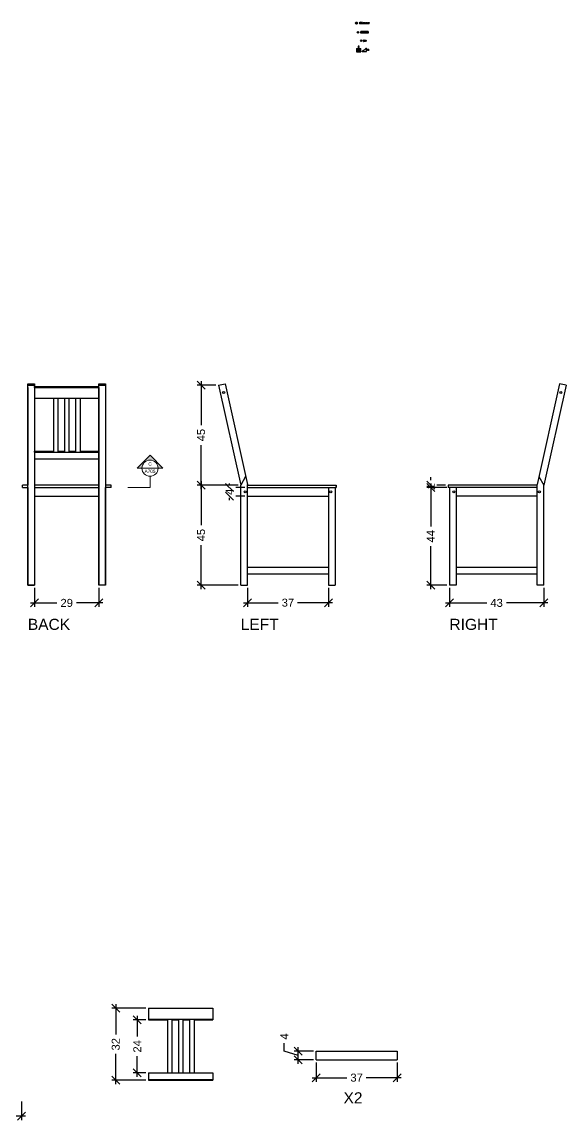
# Model space of a CAD drawing. Header units: inches. Extents: x -56 to 1120, y -151 to 478.
# Drawn here: x 304.7 to 549.7, y -143 to 351.9 of the extents above; entities that cross this region are included whole.
import ezdxf
from ezdxf.enums import TextEntityAlignment as Align

# ---------------------------------------------------------------- set-up
doc = ezdxf.new("R2010")
doc.units = ezdxf.units.IN
doc.header["$MEASUREMENT"] = 0
doc.layers.get('0').update_dxf_attribs({"lineweight": 30})
for name, color, linetype, lineweight in [('A-ANNO-SYMB', 3, 'Continuous', 18), ('quote', 5, 'Continuous', 20), ('Viti', 4, 'Continuous', 25)]:
    doc.layers.add(name, color=color, linetype=linetype, lineweight=lineweight)
doc.layers.add('G-ANNO-TEXT', color=3, linetype='Continuous')
doc.styles.add('ARIAL', font='Arial.ttf')
doc.styles.get("Standard").update_dxf_attribs({"font": 'Arial.ttf'})
doc.dimstyles.new('TICK_36', dxfattribs={"dimtxt": 3.6, "dimasz": 3.6, "dimexe": 1.8, "dimexo": 1.2, "dimgap": 1.8, "dimtad": 0, "dimdec": 0, "dimzin": 0, "dimdsep": 46, "dimtxsty": 'ARIAL', "dimblk": 'OBLIQUE', "dimcen": 1.8, "dimdle": 1.8, "dimclrd": 256, "dimclrt": 256, "dimadec": 0, "dimazin": 0, "dimtfac": 1, "dimtdec": 0, "dimtmove": 1, "dimatfit": 3, "dimldrblk": 'OPEN90', "dimfxl": 1, "dimtfill": 1, "dimtolj": 1, "dimtzin": 0, "dimarcsym": 0})

# ---------------------------------------------------------------- blocks, each defined once
blk = doc.blocks.new('_Oblique')
at = {"color": 0, "linetype": 'ByBlock', "lineweight": -2}
blk.add_line((-0.5, -0.5), (0.5, 0.5), dxfattribs=at)
blk = doc.blocks.new('*D8')
at = {"layer": 'quote', "color": 0, "lineweight": -2, "transparency": 16777216}
for p, q in [((391.99, 188.57), (383.54, 188.57)), ((401.99, 143.57), (383.54, 143.57))]:
    blk.add_line(p, q, dxfattribs=at)
at = {"layer": 'quote', "lineweight": -2, "transparency": 16777216}
for p, q in [((385.34, 190.37), (385.34, 170.52)), ((385.34, 141.77), (385.34, 161.62))]:
    blk.add_line(p, q, dxfattribs=at)
at = {"layer": 'quote', "lineweight": -2, "transparency": 16777216, "xscale": 3.6, "yscale": 3.6, "zscale": 3.6}
for p, rotation in [((385.34, 188.57), 90), ((385.34, 143.57), 270)]:
    blk.add_blockref('_Oblique', p, dxfattribs=dict(at, rotation=rotation))
at = {"layer": 'quote', "transparency": 16777216, "insert": (385.34, 166.07), "char_height": 3.6, "attachment_point": 5, "rotation": 90, "style": 'ARIAL', "bg_fill": 3, "box_fill_scale": 1.25, "bg_fill_color": 256, "bg_fill_true_color": 13158600, "bg_fill_transparency": 0}
blk.add_mtext('\\A1;45', dxfattribs=at)
blk = doc.blocks.new('_Open90')
at = {"color": 0, "linetype": 'ByBlock', "lineweight": -2}
for p, q in [((0, 0), (-1, 0)), ((-0.5, 0.5), (0, 0)), ((0, 0), (-0.5, -0.5))]:
    blk.add_line(p, q, dxfattribs=at)
blk = doc.blocks.new('*D9')
at = {"layer": 'quote', "color": 0, "lineweight": -2, "transparency": 16777216}
for p, q in [((401.99, 143.57), (383.54, 143.57)), ((401.99, 98.57), (383.54, 98.57))]:
    blk.add_line(p, q, dxfattribs=at)
at = {"layer": 'quote', "lineweight": -2, "transparency": 16777216}
for p, q in [((385.34, 145.37), (385.34, 125.52)), ((385.34, 96.77), (385.34, 116.62))]:
    blk.add_line(p, q, dxfattribs=at)
at = {"layer": 'quote', "lineweight": -2, "transparency": 16777216, "xscale": 3.6, "yscale": 3.6, "zscale": 3.6}
for p, rotation in [((385.34, 143.57), 90), ((385.34, 98.57), 270)]:
    blk.add_blockref('_Oblique', p, dxfattribs=dict(at, rotation=rotation))
at = {"layer": 'quote', "transparency": 16777216, "insert": (385.34, 121.07), "char_height": 3.6, "attachment_point": 5, "rotation": 90, "style": 'ARIAL', "bg_fill": 3, "box_fill_scale": 1.25, "bg_fill_color": 256, "bg_fill_true_color": 13158600, "bg_fill_transparency": 0}
blk.add_mtext('\\A1;45', dxfattribs=at)
blk = doc.blocks.new('*U2')
blk.add_lwpolyline([(0.1, -0.2), (0.06, 0), (0.04, 0.05), (0.03, 0), (0.06, -0.2), (0.09, -0.25), (0.1, -0.2)])
blk = doc.blocks.new('*U3')
at = {"color": 0, "linetype": 'ByBlock', "lineweight": -2, "transparency": 16777216}
for p in [(40.3, 254.75), (40.42, 254.75), (40.54, 254.75), (40.65, 254.75), (40.77, 254.75), (40.89, 254.75)]:
    blk.add_blockref('*U2', p, dxfattribs=at)
blk = doc.blocks.new('109049')
for p, q in [((40.13, 240.08), (40.13, 239.79)), ((40.43, 240.28), (40.33, 240.28)), ((40.43, 239.58), (40.33, 239.58)), ((40.48, 240.23), (40.48, 239.63)), ((40.52, 240.03), (40.48, 240.03)), ((40.56, 239.83), (40.48, 239.83)), ((40.64, 240.03), (40.56, 240.03)), ((40.67, 239.83), (40.59, 239.83)), ((40.75, 240.03), (40.67, 240.03)), ((40.79, 239.83), (40.71, 239.83)), ((40.87, 240.03), (40.79, 240.03)), ((40.91, 239.83), (40.83, 239.83)), ((40.99, 240.03), (40.91, 240.03)), ((41.02, 239.83), (40.94, 239.83)), ((41.11, 240.03), (41.02, 240.03)), ((41.14, 239.83), (41.06, 239.83)), ((41.22, 240.03), (41.14, 240.03)), ((41.23, 239.83), (41.18, 239.83)), ((41.32, 240.01), (41.35, 240)), ((41.37, 239.88), (41.32, 239.85)), ((41.35, 240), (41.36, 240.05)), ((41.37, 239.88), (41.35, 240)), ((41.36, 240.05), (41.38, 239.98)), ((41.4, 239.83), (41.37, 239.88)), ((41.38, 239.98), (41.48, 239.93)), ((41.38, 239.98), (41.4, 239.89)), ((41.48, 239.93), (41.4, 239.89)), ((41.4, 239.89), (41.4, 239.83))]:
    blk.add_line(p, q)
blk.add_lwpolyline([(41.26, 239.83), (41.22, 240.03), (41.23, 240.08), (41.26, 240.03), (41.29, 239.84), (41.29, 239.78), (41.26, 239.83)])
for centre, radius, start, end in [((40.33, 240.08), 0.2, 107.545, 180), ((40.33, 239.79), 0.2, 180, 252.455), ((40.37, 239.95), 0.332, 96.8818, 107.545), ((40.37, 239.91), 0.332, 252.455, 263.1182), ((40.43, 240.23), 0.05, 0, 90), ((40.43, 239.63), 0.05, 270, 0), ((41.23, 240.03), 0.2, 270, 277.372), ((41.23, 239.83), 0.2, 63.4349, 82.7142), ((41.23, 240.03), 0.2, 287.2449, 296.5651)]:
    blk.add_arc(centre, radius, start, end)
blk.add_blockref('*U3', (0.19, -14.72))
blk = doc.blocks.new('b')
for p, q in [((585.85, 49.4), (585.85, 48)), ((585.9, 49.45), (587.8, 49.45)), ((585.9, 47.95), (587.8, 47.95)), ((587.85, 48), (587.85, 49.4))]:
    blk.add_line(p, q)
for centre, start, end in [((585.9, 49.4), 90, 180), ((585.9, 48), 180, 270), ((587.8, 49.4), 0, 90), ((587.8, 48), 270, 0)]:
    blk.add_arc(centre, 0.05, start, end)
blk = doc.blocks.new('*D10')
at = {"layer": 'quote', "color": 0, "lineweight": -2, "transparency": 16777216}
for p, q in [((495.46, 143.57), (486.94, 143.57)), ((495.46, 142.57), (486.94, 142.57))]:
    blk.add_line(p, q, dxfattribs=at)
at = {"layer": 'quote', "lineweight": -2, "transparency": 16777216}
for p, q in [((488.74, 143.57), (488.74, 147.17)), ((488.74, 142.57), (488.74, 138.97))]:
    blk.add_line(p, q, dxfattribs=at)
at = {"layer": 'quote', "transparency": 16777216, "insert": (488.74, 143.07), "char_height": 3.6, "attachment_point": 5, "rotation": 90, "style": 'ARIAL', "bg_fill": 3, "box_fill_scale": 1.25, "bg_fill_color": 256, "bg_fill_true_color": 13158600, "bg_fill_transparency": 0}
blk.add_mtext('\\A1;1', dxfattribs=at)
at = {"layer": 'quote', "lineweight": -2, "transparency": 16777216}
blk.add_line((488.74, 143.57), (488.74, 142.57), dxfattribs=at)
at = {"layer": 'quote', "lineweight": -2, "transparency": 16777216, "xscale": 3.6, "yscale": 3.6, "zscale": 3.6}
for p, rotation in [((488.74, 143.57), 270), ((488.74, 142.57), 90)]:
    blk.add_blockref('_Oblique', p, dxfattribs=dict(at, rotation=rotation))
blk = doc.blocks.new('*D11')
at = {"layer": 'quote', "lineweight": -2, "transparency": 16777216}
for p, q in [((488.74, 144.37), (488.74, 125.02)), ((488.74, 96.77), (488.74, 116.12))]:
    blk.add_line(p, q, dxfattribs=at)
at = {"layer": 'quote', "color": 0, "lineweight": -2, "transparency": 16777216}
for p, q in [((495.96, 142.57), (486.94, 142.57)), ((495.96, 98.57), (486.94, 98.57))]:
    blk.add_line(p, q, dxfattribs=at)
at = {"layer": 'quote', "lineweight": -2, "transparency": 16777216, "xscale": 3.6, "yscale": 3.6, "zscale": 3.6}
for p, rotation in [((488.74, 142.57), 90), ((488.74, 98.57), 270)]:
    blk.add_blockref('_Oblique', p, dxfattribs=dict(at, rotation=rotation))
at = {"layer": 'quote', "transparency": 16777216, "insert": (488.74, 120.57), "char_height": 3.6, "attachment_point": 5, "rotation": 90, "style": 'ARIAL', "bg_fill": 3, "box_fill_scale": 1.25, "bg_fill_color": 256, "bg_fill_true_color": 13158600, "bg_fill_transparency": 0}
blk.add_mtext('\\A1;44', dxfattribs=at)
blk = doc.blocks.new('*D34')
at = {"layer": 'quote', "lineweight": -2, "transparency": 16777216}
for p, q in [((422.82, -111.14), (422.82, -107.54)), ((429.12, -113.03), (422.82, -111.14)), ((429.12, -116.83), (429.12, -109.23))]:
    blk.add_line(p, q, dxfattribs=at)
at = {"layer": 'quote', "color": 0, "lineweight": -2, "transparency": 16777216}
for p, q in [((435.91, -111.03), (427.32, -111.03)), ((435.91, -115.03), (427.32, -115.03))]:
    blk.add_line(p, q, dxfattribs=at)
at = {"layer": 'quote', "lineweight": -2, "transparency": 16777216, "xscale": 3.6, "yscale": 3.6, "zscale": 3.6, "rotation": 270}
blk.add_blockref('_Oblique', (429.12, -115.03), dxfattribs=at)
at = {"layer": 'quote', "transparency": 16777216, "insert": (422.82, -104.49), "char_height": 3.6, "attachment_point": 5, "rotation": 90, "style": 'ARIAL', "bg_fill": 3, "box_fill_scale": 1.25, "bg_fill_color": 256, "bg_fill_true_color": 13158600, "bg_fill_transparency": 0}
blk.add_mtext('\\A1;4', dxfattribs=at)
at = {"layer": 'quote', "lineweight": -2, "transparency": 16777216, "xscale": 3.6, "yscale": 3.6, "zscale": 3.6, "rotation": 90}
blk.add_blockref('_Oblique', (429.12, -111.03), dxfattribs=at)
blk = doc.blocks.new('*D42')
at = {"layer": 'quote', "color": 0, "lineweight": -2, "transparency": 16777216}
for p, q in [((310.34, 97.37), (310.34, 88.77)), ((339.34, 97.37), (339.34, 88.77))]:
    blk.add_line(p, q, dxfattribs=at)
at = {"layer": 'quote', "lineweight": -2, "transparency": 16777216}
for p, q in [((308.54, 90.57), (320.42, 90.57)), ((341.14, 90.57), (329.27, 90.57))]:
    blk.add_line(p, q, dxfattribs=at)
at = {"layer": 'quote', "lineweight": -2, "transparency": 16777216, "xscale": 3.6, "yscale": 3.6, "zscale": 3.6, "rotation": 180}
blk.add_blockref('_Oblique', (310.34, 90.57), dxfattribs=at)
at = {"layer": 'quote', "lineweight": -2, "transparency": 16777216, "xscale": 3.6, "yscale": 3.6, "zscale": 3.6}
blk.add_blockref('_Oblique', (339.34, 90.57), dxfattribs=at)
at = {"layer": 'quote', "transparency": 16777216, "insert": (324.84, 90.57), "char_height": 3.6, "attachment_point": 5, "style": 'ARIAL', "bg_fill": 3, "box_fill_scale": 1.25, "bg_fill_color": 256, "bg_fill_true_color": 13158600, "bg_fill_transparency": 0}
blk.add_mtext('\\A1;29', dxfattribs=at)
blk = doc.blocks.new('*D43')
at = {"layer": 'quote', "lineweight": -2, "transparency": 16777216}
blk.add_line((398.19, 136.77), (398.19, 144.37), dxfattribs=at)
at = {"layer": 'quote', "color": 0, "lineweight": -2, "transparency": 16777216}
for p, q in [((404.99, 142.57), (396.39, 142.57)), ((404.99, 138.57), (396.39, 138.57))]:
    blk.add_line(p, q, dxfattribs=at)
at = {"layer": 'quote', "transparency": 16777216, "insert": (398.19, 140.57), "char_height": 3.6, "attachment_point": 5, "rotation": 90, "style": 'ARIAL', "bg_fill": 3, "box_fill_scale": 1.25, "bg_fill_color": 256, "bg_fill_true_color": 13158600, "bg_fill_transparency": 0}
blk.add_mtext('\\A1;4', dxfattribs=at)
at = {"layer": 'quote', "lineweight": -2, "transparency": 16777216, "xscale": 3.6, "yscale": 3.6, "zscale": 3.6}
for p, rotation in [((398.19, 142.57), 90), ((398.19, 138.57), 270)]:
    blk.add_blockref('_Oblique', p, dxfattribs=dict(at, rotation=rotation))
blk = doc.blocks.new('*D44')
at = {"layer": 'quote', "color": 0, "lineweight": -2, "transparency": 16777216}
for p, q in [((406.19, 97.37), (406.19, 88.87)), ((442.69, 97.37), (442.69, 88.87))]:
    blk.add_line(p, q, dxfattribs=at)
at = {"layer": 'quote', "lineweight": -2, "transparency": 16777216}
for p, q in [((404.39, 90.67), (420.08, 90.67)), ((444.49, 90.67), (428.79, 90.67))]:
    blk.add_line(p, q, dxfattribs=at)
at = {"layer": 'quote', "lineweight": -2, "transparency": 16777216, "xscale": 3.6, "yscale": 3.6, "zscale": 3.6, "rotation": 180}
blk.add_blockref('_Oblique', (406.19, 90.67), dxfattribs=at)
at = {"layer": 'quote', "lineweight": -2, "transparency": 16777216, "xscale": 3.6, "yscale": 3.6, "zscale": 3.6}
blk.add_blockref('_Oblique', (442.69, 90.67), dxfattribs=at)
at = {"layer": 'quote', "transparency": 16777216, "insert": (424.44, 90.67), "char_height": 3.6, "attachment_point": 5, "style": 'ARIAL', "bg_fill": 3, "box_fill_scale": 1.25, "bg_fill_color": 256, "bg_fill_true_color": 13158600, "bg_fill_transparency": 0}
blk.add_mtext('\\A1;37', dxfattribs=at)
blk = doc.blocks.new('*D45')
at = {"layer": 'quote', "color": 0, "lineweight": -2, "transparency": 16777216}
for p, q in [((497.16, 97.37), (497.16, 88.77)), ((539.66, 97.37), (539.66, 88.77))]:
    blk.add_line(p, q, dxfattribs=at)
at = {"layer": 'quote', "lineweight": -2, "transparency": 16777216}
for p, q in [((495.36, 90.57), (513.95, 90.57)), ((541.46, 90.57), (522.86, 90.57))]:
    blk.add_line(p, q, dxfattribs=at)
at = {"layer": 'quote', "lineweight": -2, "transparency": 16777216, "xscale": 3.6, "yscale": 3.6, "zscale": 3.6, "rotation": 180}
blk.add_blockref('_Oblique', (497.16, 90.57), dxfattribs=at)
at = {"layer": 'quote', "lineweight": -2, "transparency": 16777216, "xscale": 3.6, "yscale": 3.6, "zscale": 3.6}
blk.add_blockref('_Oblique', (539.66, 90.57), dxfattribs=at)
at = {"layer": 'quote', "transparency": 16777216, "insert": (518.41, 90.57), "char_height": 3.6, "attachment_point": 5, "style": 'ARIAL', "bg_fill": 3, "box_fill_scale": 1.25, "bg_fill_color": 256, "bg_fill_true_color": 13158600, "bg_fill_transparency": 0}
blk.add_mtext('\\A1;43', dxfattribs=at)
blk = doc.blocks.new('*D48')
at = {"layer": 'quote', "color": 0, "lineweight": -2, "transparency": 16777216}
for p, q in [((261.99, -133.7), (261.99, -142.09)), ((304.49, -133.7), (304.49, -142.09))]:
    blk.add_line(p, q, dxfattribs=at)
at = {"layer": 'quote', "lineweight": -2, "transparency": 16777216}
for p, q in [((260.19, -140.29), (278.79, -140.29)), ((306.29, -140.29), (287.69, -140.29))]:
    blk.add_line(p, q, dxfattribs=at)
at = {"layer": 'quote', "lineweight": -2, "transparency": 16777216, "xscale": 3.6, "yscale": 3.6, "zscale": 3.6, "rotation": 180}
blk.add_blockref('_Oblique', (261.99, -140.29), dxfattribs=at)
at = {"layer": 'quote', "lineweight": -2, "transparency": 16777216, "xscale": 3.6, "yscale": 3.6, "zscale": 3.6}
blk.add_blockref('_Oblique', (304.49, -140.29), dxfattribs=at)
at = {"layer": 'quote', "transparency": 16777216, "insert": (283.24, -140.29), "char_height": 3.6, "attachment_point": 5, "style": 'ARIAL', "bg_fill": 3, "box_fill_scale": 1.25, "bg_fill_color": 256, "bg_fill_true_color": 13158600, "bg_fill_transparency": 0}
blk.add_mtext('\\A1;43', dxfattribs=at)
blk = doc.blocks.new('*D49')
at = {"layer": 'quote', "color": 0, "lineweight": -2, "transparency": 16777216}
for p, q in [((360.45, -96.98), (354.81, -96.98)), ((360.45, -120.88), (354.81, -120.88))]:
    blk.add_line(p, q, dxfattribs=at)
at = {"layer": 'quote', "lineweight": -2, "transparency": 16777216}
for p, q in [((356.61, -95.18), (356.61, -104.51)), ((356.61, -122.68), (356.61, -113.36))]:
    blk.add_line(p, q, dxfattribs=at)
at = {"layer": 'quote', "lineweight": -2, "transparency": 16777216, "xscale": 3.6, "yscale": 3.6, "zscale": 3.6}
for p, rotation in [((356.61, -96.98), 90), ((356.61, -120.88), 270)]:
    blk.add_blockref('_Oblique', p, dxfattribs=dict(at, rotation=rotation))
at = {"layer": 'quote', "transparency": 16777216, "insert": (356.61, -108.93), "char_height": 3.6, "attachment_point": 5, "rotation": 90, "style": 'ARIAL', "bg_fill": 3, "box_fill_scale": 1.25, "bg_fill_color": 256, "bg_fill_true_color": 13158600, "bg_fill_transparency": 0}
blk.add_mtext('\\A1;24', dxfattribs=at)
blk = doc.blocks.new('*D50')
at = {"layer": 'quote', "color": 0, "lineweight": -2, "transparency": 16777216}
for p, q in [((360.45, -91.78), (345.12, -91.78)), ((360.45, -124.21), (345.12, -124.21))]:
    blk.add_line(p, q, dxfattribs=at)
at = {"layer": 'quote', "lineweight": -2, "transparency": 16777216}
for p, q in [((346.92, -89.98), (346.92, -103.66)), ((346.92, -126.01), (346.92, -112.32))]:
    blk.add_line(p, q, dxfattribs=at)
at = {"layer": 'quote', "lineweight": -2, "transparency": 16777216, "xscale": 3.6, "yscale": 3.6, "zscale": 3.6}
for p, rotation in [((346.92, -91.78), 90), ((346.92, -124.21), 270)]:
    blk.add_blockref('_Oblique', p, dxfattribs=dict(at, rotation=rotation))
at = {"layer": 'quote', "transparency": 16777216, "insert": (346.92, -107.99), "char_height": 3.6, "attachment_point": 5, "rotation": 90, "style": 'ARIAL', "bg_fill": 3, "box_fill_scale": 1.25, "bg_fill_color": 256, "bg_fill_true_color": 13158600, "bg_fill_transparency": 0}
blk.add_mtext('\\A1;32', dxfattribs=at)
blk = doc.blocks.new('*D51')
at = {"layer": 'quote', "color": 0, "lineweight": -2, "transparency": 16777216}
for p, q in [((437.11, -116.23), (437.11, -124.82)), ((473.61, -116.23), (473.61, -124.82))]:
    blk.add_line(p, q, dxfattribs=at)
at = {"layer": 'quote', "lineweight": -2, "transparency": 16777216}
for p, q in [((435.31, -123.02), (451.01, -123.02)), ((475.41, -123.02), (459.71, -123.02))]:
    blk.add_line(p, q, dxfattribs=at)
at = {"layer": 'quote', "lineweight": -2, "transparency": 16777216, "xscale": 3.6, "yscale": 3.6, "zscale": 3.6, "rotation": 180}
blk.add_blockref('_Oblique', (437.11, -123.02), dxfattribs=at)
at = {"layer": 'quote', "lineweight": -2, "transparency": 16777216, "xscale": 3.6, "yscale": 3.6, "zscale": 3.6}
blk.add_blockref('_Oblique', (473.61, -123.02), dxfattribs=at)
at = {"layer": 'quote', "transparency": 16777216, "insert": (455.36, -123.02), "char_height": 3.6, "attachment_point": 5, "style": 'ARIAL', "bg_fill": 3, "box_fill_scale": 1.25, "bg_fill_color": 256, "bg_fill_true_color": 13158600, "bg_fill_transparency": 0}
blk.add_mtext('\\A1;37', dxfattribs=at)

msp = doc.modelspace()

# ---------------------------------------------------------------- hatches: boundary and pattern name
at = {"layer": 'A-ANNO-SYMB', "linetype": 'Continuous', "lineweight": 20}
h = msp.add_hatch(color=256, dxfattribs=at)
h.dxf.hatch_style = 1
h.paths.add_polyline_path([(356.53, 151.19), (358.72, 151.19, -1), (365.96, 151.19), (368.16, 151.19), (362.34, 157.04)])

# ---------------------------------------------------------------- linework, layer by layer
for p, q in [((307.34, 188.57), (307.34, 189.22)), ((307.34, 189.22), (310.34, 189.22)), ((310.34, 189.22), (310.34, 188.57)), ((339.34, 188.57), (339.34, 189.22)), ((339.34, 189.22), (342.34, 189.22)), ((342.34, 189.22), (342.34, 188.57)), ((393.19, 188.57), (396.12, 189.22)), ((393.19, 188.57), (403.19, 143.57)), ((396.12, 189.22), (406.19, 143.9)), ((546.73, 189.22), (536.66, 143.9)), ((549.66, 188.57), (539.66, 143.57)), ((549.66, 188.57), (546.73, 189.22)), ((307.34, 187.57), (307.34, 143.57)), ((310.34, 187.57), (310.34, 187.89)), ((310.34, 187.89), (339.34, 187.89)), ((310.34, 187.57), (339.34, 187.57)), ((339.34, 187.57), (339.34, 142.57)), ((310.34, 182.69), (339.34, 182.69)), ((318.84, 182.69), (318.84, 158.47)), ((320.84, 182.69), (320.84, 158.47)), ((323.84, 182.69), (323.84, 158.47)), ((323.84, 182.69), (323.84, 158.47)), ((323.84, 182.69), (325.84, 182.69)), ((325.84, 182.69), (325.84, 158.47)), ((325.84, 182.69), (325.84, 158.47)), ((328.84, 182.69), (328.84, 158.47)), ((330.84, 182.69), (330.84, 158.47)), ((310.34, 158.47), (310.34, 158.79)), ((310.34, 158.79), (318.84, 158.79)), ((310.34, 158.47), (339.34, 158.47)), ((320.84, 158.79), (323.84, 158.79)), ((325.84, 158.79), (328.84, 158.79)), ((330.84, 158.79), (339.34, 158.79)), ((310.34, 155.47), (339.34, 155.47)), ((304.89, 142.57), (304.89, 143.57)), ((307.34, 143.57), (304.89, 143.57)), ((339.34, 143.57), (310.34, 143.57)), ((339.34, 143.57), (310.34, 143.57)), ((344.79, 143.57), (342.34, 143.57)), ((344.79, 142.57), (344.79, 143.57)), ((405.39, 147.5), (403.19, 143.57)), ((403.19, 98.57), (403.19, 143.57)), ((406.19, 98.57), (406.19, 143.9)), ((406.19, 143.57), (446.19, 143.57)), ((446.19, 143.57), (446.19, 142.57)), ((536.66, 143.57), (496.66, 143.57)), ((496.66, 143.57), (496.66, 142.57)), ((536.66, 98.57), (536.66, 143.9)), ((537.45, 147.5), (539.66, 143.57)), ((539.66, 98.57), (539.66, 143.57)), ((304.89, 142.57), (307.34, 142.57)), ((307.34, 142.57), (307.34, 98.57)), ((310.34, 142.57), (339.34, 142.57)), ((310.34, 142.57), (339.34, 142.57)), ((339.34, 142.57), (339.34, 98.57)), ((344.79, 142.57), (342.34, 142.57)), ((342.34, 98.57), (342.34, 142.57)), ((406.19, 142.57), (446.19, 142.57)), ((442.69, 142.57), (442.69, 98.57)), ((445.69, 142.57), (445.69, 98.57)), ((446.19, 142.57), (445.69, 142.57)), ((536.66, 142.57), (496.66, 142.57)), ((497.16, 142.57), (497.16, 98.57)), ((500.16, 142.57), (500.16, 98.57)), ((310.34, 138.57), (339.34, 138.57)), ((406.19, 138.57), (442.69, 138.57)), ((536.66, 138.57), (500.16, 138.57)), ((442.69, 106.57), (406.19, 106.57)), ((536.66, 106.57), (500.16, 106.57)), ((442.69, 103.57), (406.19, 103.57)), ((536.66, 103.57), (500.16, 103.57)), ((307.34, 98.57), (310.34, 98.57)), ((403.19, 98.57), (406.19, 98.57)), ((442.69, 98.57), (445.69, 98.57)), ((500.16, 98.57), (497.16, 98.57)), ((539.66, 98.57), (536.66, 98.57)), ((361.65, -91.78), (390.65, -91.78)), ((361.65, -91.78), (361.65, -96.98)), ((390.65, -91.78), (390.65, -96.98)), ((361.65, -96.66), (390.65, -96.66)), ((361.65, -96.98), (370.15, -96.98)), ((370.15, -96.66), (370.15, -120.88)), ((372.15, -96.66), (372.15, -120.88)), ((372.15, -96.98), (375.15, -96.98)), ((375.15, -96.66), (375.15, -120.88)), ((375.15, -96.66), (375.15, -120.88)), ((375.15, -96.66), (377.15, -96.66)), ((377.15, -96.66), (377.15, -120.88)), ((377.15, -96.66), (377.15, -120.88)), ((377.15, -96.98), (380.15, -96.98)), ((380.15, -96.66), (380.15, -120.88)), ((382.15, -96.66), (382.15, -120.88)), ((382.15, -96.98), (390.65, -96.98)), ((437.11, -111.03), (473.61, -111.03)), ((437.11, -115.03), (437.11, -111.03)), ((473.61, -111.03), (473.61, -115.03)), ((437.11, -115.03), (473.61, -115.03)), ((361.65, -120.88), (390.65, -120.88)), ((361.65, -120.88), (361.65, -124.21)), ((390.65, -120.88), (390.65, -124.21)), ((361.65, -123.88), (390.65, -123.88)), ((361.65, -124.21), (390.65, -124.21))]:
    msp.add_line(p, q)
at = {"linetype": 'Continuous', "lineweight": 20}
msp.add_line((358.72, 151.19), (365.96, 151.19), dxfattribs=at)
for points in [[(307.34, 142.57), (307.34, 188.57), (310.34, 188.57), (310.34, 142.57)], [(339.34, 142.57), (339.34, 188.57), (342.34, 188.57), (342.34, 142.57)], [(310.34, 142.57), (310.34, 98.57), (307.34, 98.57), (307.34, 142.57)], [(342.34, 142.57), (342.34, 98.57), (339.34, 98.57), (339.34, 142.57)]]:
    msp.add_lwpolyline(points)
at = {"layer": 'A-ANNO-SYMB', "linetype": 'Continuous', "lineweight": 20}
for p, q in [((356.53, 151.19), (362.34, 157.04)), ((368.16, 151.19), (362.34, 157.04)), ((358.72, 151.19), (356.53, 151.19)), ((365.96, 151.19), (368.16, 151.19))]:
    msp.add_line(p, q, dxfattribs=at)
at = {"layer": 'A-ANNO-SYMB'}
for p, q in [((362.34, 142.57), (362.34, 147.57)), ((352.34, 142.57), (362.34, 142.57))]:
    msp.add_line(p, q, dxfattribs=at)
at = {"layer": 'A-ANNO-SYMB', "linetype": 'Continuous', "lineweight": 20}
msp.add_circle((362.34, 151.19), 3.62, dxfattribs=at)
at = {"layer": 'Viti'}
for p, q in [((455.16, 351.66), (455.07, 351.48)), ((455.16, 351.3), (455.07, 351.48)), ((455.16, 351.66), (455.36, 351.66)), ((455.36, 351.66), (455.44, 351.48)), ((455.36, 351.3), (455.44, 351.48)), ((457.36, 351.69), (456.99, 351.92)), ((458.08, 351.64), (458.04, 351.68)), ((458.1, 351.69), (458.08, 351.64)), ((458.1, 351.34), (458.08, 351.64)), ((458.15, 351.64), (458.1, 351.69)), ((458.17, 351.69), (458.15, 351.64)), ((458.17, 351.34), (458.15, 351.64)), ((458.22, 351.64), (458.17, 351.69)), ((458.24, 351.69), (458.22, 351.64)), ((458.24, 351.34), (458.22, 351.64)), ((458.29, 351.64), (458.24, 351.69)), ((458.31, 351.69), (458.29, 351.64)), ((458.31, 351.34), (458.29, 351.64)), ((458.36, 351.64), (458.31, 351.69)), ((458.38, 351.69), (458.36, 351.64)), ((458.38, 351.34), (458.36, 351.64)), ((458.43, 351.64), (458.38, 351.69)), ((458.45, 351.69), (458.43, 351.64)), ((458.45, 351.34), (458.43, 351.64)), ((458.5, 351.64), (458.45, 351.69)), ((458.52, 351.69), (458.5, 351.64)), ((458.52, 351.34), (458.5, 351.64)), ((458.57, 351.64), (458.52, 351.69)), ((458.59, 351.69), (458.57, 351.64)), ((458.59, 351.34), (458.57, 351.64)), ((458.64, 351.64), (458.59, 351.69)), ((458.66, 351.69), (458.64, 351.64)), ((458.66, 351.34), (458.64, 351.64)), ((458.71, 351.64), (458.66, 351.69)), ((458.73, 351.69), (458.71, 351.64)), ((458.73, 351.34), (458.71, 351.64)), ((458.78, 351.64), (458.73, 351.69)), ((458.8, 351.69), (458.78, 351.64)), ((458.8, 351.34), (458.78, 351.64)), ((458.85, 351.64), (458.8, 351.69)), ((458.87, 351.69), (458.85, 351.64)), ((458.87, 351.34), (458.85, 351.64)), ((458.92, 351.64), (458.87, 351.69)), ((458.94, 351.69), (458.92, 351.64)), ((458.94, 351.34), (458.92, 351.64)), ((458.99, 351.64), (458.94, 351.69)), ((459.01, 351.69), (458.99, 351.64)), ((459.01, 351.34), (458.99, 351.64)), ((459.06, 351.64), (459.01, 351.69)), ((459.08, 351.69), (459.06, 351.64)), ((459.08, 351.34), (459.06, 351.64)), ((459.13, 351.64), (459.08, 351.69)), ((459.15, 351.69), (459.13, 351.64)), ((459.15, 351.34), (459.13, 351.64)), ((459.2, 351.64), (459.15, 351.69)), ((459.22, 351.69), (459.2, 351.64)), ((459.22, 351.34), (459.2, 351.64)), ((459.27, 351.64), (459.22, 351.69)), ((459.29, 351.69), (459.27, 351.64)), ((459.29, 351.34), (459.27, 351.64)), ((459.34, 351.64), (459.29, 351.69)), ((459.36, 351.69), (459.34, 351.64)), ((459.36, 351.34), (459.34, 351.64)), ((459.41, 351.64), (459.36, 351.69)), ((459.43, 351.69), (459.41, 351.64)), ((459.43, 351.34), (459.41, 351.64)), ((459.48, 351.64), (459.43, 351.69)), ((459.5, 351.69), (459.48, 351.64)), ((459.5, 351.34), (459.48, 351.64)), ((459.55, 351.64), (459.5, 351.69)), ((459.57, 351.69), (459.55, 351.64)), ((459.57, 351.34), (459.55, 351.64)), ((459.62, 351.64), (459.57, 351.69)), ((459.64, 351.69), (459.62, 351.64)), ((459.64, 351.34), (459.62, 351.64)), ((459.69, 351.64), (459.64, 351.69)), ((459.71, 351.69), (459.69, 351.64)), ((459.71, 351.34), (459.69, 351.64)), ((459.76, 351.64), (459.71, 351.69)), ((459.78, 351.69), (459.76, 351.64)), ((459.78, 351.34), (459.76, 351.64)), ((459.83, 351.64), (459.78, 351.69)), ((459.85, 351.69), (459.83, 351.64)), ((459.85, 351.34), (459.83, 351.64)), ((459.9, 351.64), (459.85, 351.69)), ((459.92, 351.69), (459.9, 351.64)), ((459.92, 351.34), (459.9, 351.64)), ((459.97, 351.64), (459.92, 351.69)), ((459.99, 351.69), (459.97, 351.64)), ((459.99, 351.34), (459.97, 351.64)), ((460.04, 351.64), (459.99, 351.69)), ((460.06, 351.69), (460.04, 351.64)), ((460.06, 351.34), (460.04, 351.64)), ((460.11, 351.64), (460.06, 351.69)), ((460.13, 351.69), (460.11, 351.64)), ((460.13, 351.34), (460.11, 351.64)), ((460.18, 351.64), (460.13, 351.69)), ((460.2, 351.69), (460.18, 351.64)), ((460.2, 351.34), (460.18, 351.64)), ((460.25, 351.64), (460.2, 351.69)), ((460.27, 351.69), (460.25, 351.64)), ((460.27, 351.34), (460.25, 351.64)), ((460.32, 351.64), (460.27, 351.69)), ((460.34, 351.69), (460.32, 351.64)), ((460.34, 351.34), (460.32, 351.64)), ((460.39, 351.64), (460.34, 351.69)), ((460.41, 351.69), (460.39, 351.64)), ((460.41, 351.34), (460.39, 351.64)), ((460.46, 351.64), (460.41, 351.69)), ((460.48, 351.69), (460.46, 351.64)), ((460.48, 351.34), (460.46, 351.64)), ((460.53, 351.64), (460.48, 351.69)), ((460.55, 351.69), (460.53, 351.64)), ((460.55, 351.34), (460.53, 351.64)), ((460.6, 351.64), (460.55, 351.69)), ((460.62, 351.69), (460.6, 351.64)), ((460.62, 351.34), (460.6, 351.64)), ((460.67, 351.64), (460.62, 351.69)), ((460.69, 351.69), (460.67, 351.64)), ((460.69, 351.34), (460.67, 351.64)), ((460.74, 351.64), (460.69, 351.69)), ((460.76, 351.69), (460.74, 351.64)), ((460.76, 351.34), (460.74, 351.64)), ((460.81, 351.64), (460.76, 351.69)), ((460.83, 351.69), (460.81, 351.64)), ((460.83, 351.34), (460.81, 351.64)), ((460.88, 351.64), (460.83, 351.69)), ((460.9, 351.69), (460.88, 351.64)), ((460.9, 351.34), (460.88, 351.64)), ((460.95, 351.64), (460.9, 351.69)), ((460.97, 351.69), (460.95, 351.64)), ((460.97, 351.34), (460.95, 351.64)), ((461.02, 351.64), (460.97, 351.69)), ((461.04, 351.34), (461.02, 351.64)), ((461.02, 351.64), (461.05, 351.64)), ((461.07, 351.62), (461.07, 351.37)), ((455.16, 351.3), (455.36, 351.3)), ((457.36, 351.29), (456.99, 351.06)), ((457.2, 347.01), (457.2, 347.51)), ((457.3, 347.61), (457.3, 346.91)), ((460.5, 347.61), (457.3, 347.61)), ((460.5, 347.51), (457.3, 347.51)), ((457.3, 347.41), (460.5, 347.41)), ((460.5, 347.31), (457.3, 347.31)), ((457.3, 347.21), (460.5, 347.21)), ((460.5, 347.11), (457.3, 347.11)), ((457.3, 347.01), (460.5, 347.01)), ((460.5, 346.91), (457.3, 346.91)), ((458.04, 351.33), (458.08, 351.29)), ((458.08, 351.29), (458.1, 351.34)), ((458.1, 351.34), (458.15, 351.29)), ((458.15, 351.29), (458.17, 351.34)), ((458.17, 351.34), (458.22, 351.29)), ((458.22, 351.29), (458.24, 351.34)), ((458.24, 351.34), (458.29, 351.29)), ((458.29, 351.29), (458.31, 351.34)), ((458.31, 351.34), (458.36, 351.29)), ((458.36, 351.29), (458.38, 351.34)), ((458.38, 351.34), (458.43, 351.29)), ((458.43, 351.29), (458.45, 351.34)), ((458.45, 351.34), (458.5, 351.29)), ((458.5, 351.29), (458.52, 351.34)), ((458.52, 351.34), (458.57, 351.29)), ((458.57, 351.29), (458.59, 351.34)), ((458.59, 351.34), (458.64, 351.29)), ((458.64, 351.29), (458.66, 351.34)), ((458.66, 351.34), (458.71, 351.29)), ((458.71, 351.29), (458.73, 351.34)), ((458.73, 351.34), (458.78, 351.29)), ((458.78, 351.29), (458.8, 351.34)), ((458.8, 351.34), (458.85, 351.29)), ((458.85, 351.29), (458.87, 351.34)), ((458.87, 351.34), (458.92, 351.29)), ((458.92, 351.29), (458.94, 351.34)), ((458.94, 351.34), (458.99, 351.29)), ((458.99, 351.29), (459.01, 351.34)), ((459.01, 351.34), (459.06, 351.29)), ((459.06, 351.29), (459.08, 351.34)), ((459.08, 351.34), (459.13, 351.29)), ((459.13, 351.29), (459.15, 351.34)), ((459.15, 351.34), (459.2, 351.29)), ((459.2, 351.29), (459.22, 351.34)), ((459.22, 351.34), (459.27, 351.29)), ((459.27, 351.29), (459.29, 351.34)), ((459.29, 351.34), (459.34, 351.29)), ((459.34, 351.29), (459.36, 351.34)), ((459.36, 351.34), (459.41, 351.29)), ((459.41, 351.29), (459.43, 351.34)), ((459.43, 351.34), (459.48, 351.29)), ((459.48, 351.29), (459.5, 351.34)), ((459.5, 351.34), (459.55, 351.29)), ((459.55, 351.29), (459.57, 351.34)), ((459.57, 351.34), (459.62, 351.29)), ((459.62, 351.29), (459.64, 351.34)), ((459.64, 351.34), (459.69, 351.29)), ((459.69, 351.29), (459.71, 351.34)), ((459.71, 351.34), (459.76, 351.29)), ((459.76, 351.29), (459.78, 351.34)), ((459.78, 351.34), (459.83, 351.29)), ((459.83, 351.29), (459.85, 351.34)), ((459.85, 351.34), (459.9, 351.29)), ((459.9, 351.29), (459.92, 351.34)), ((459.92, 351.34), (459.97, 351.29)), ((459.97, 351.29), (459.99, 351.34)), ((459.99, 351.34), (460.04, 351.29)), ((460.04, 351.29), (460.06, 351.34)), ((460.06, 351.34), (460.11, 351.29)), ((460.11, 351.29), (460.13, 351.34)), ((460.13, 351.34), (460.18, 351.29)), ((460.18, 351.29), (460.2, 351.34)), ((460.2, 351.34), (460.25, 351.29)), ((460.25, 351.29), (460.27, 351.34)), ((460.27, 351.34), (460.32, 351.29)), ((460.32, 351.29), (460.34, 351.34)), ((460.34, 351.34), (460.39, 351.29)), ((460.39, 351.29), (460.41, 351.34)), ((460.41, 351.34), (460.46, 351.29)), ((460.46, 351.29), (460.48, 351.34)), ((460.48, 351.34), (460.53, 351.29)), ((460.5, 347.61), (460.5, 346.91)), ((460.53, 351.29), (460.55, 351.34)), ((460.55, 351.34), (460.6, 351.29)), ((460.6, 351.29), (460.62, 351.34)), ((460.6, 347.01), (460.6, 347.51)), ((460.62, 351.34), (460.67, 351.29)), ((460.67, 351.29), (460.69, 351.34)), ((460.69, 351.34), (460.74, 351.29)), ((460.74, 351.29), (460.76, 351.34)), ((460.76, 351.34), (460.81, 351.29)), ((460.81, 351.29), (460.83, 351.34)), ((460.83, 351.34), (460.88, 351.29)), ((460.88, 351.29), (460.9, 351.34)), ((460.9, 351.34), (460.95, 351.29)), ((460.95, 351.29), (460.97, 351.34)), ((460.97, 351.34), (461.02, 351.29)), ((461.02, 351.29), (461.04, 351.34)), ((461.05, 351.34), (461.04, 351.34)), ((456.13, 341.02), (456.08, 340.97)), ((456.08, 340.97), (456.13, 340.95)), ((456.13, 340.95), (456.08, 340.9)), ((456.08, 340.9), (456.13, 340.88)), ((456.13, 340.88), (456.08, 340.83)), ((456.08, 340.83), (456.13, 340.81)), ((456.13, 340.81), (456.08, 340.76)), ((456.08, 340.76), (456.13, 340.74)), ((456.13, 340.74), (456.08, 340.69)), ((456.08, 340.69), (456.13, 340.67)), ((456.13, 340.67), (456.08, 340.62)), ((456.08, 340.62), (456.13, 340.6)), ((456.13, 340.6), (456.08, 340.55)), ((456.08, 340.55), (456.13, 340.53)), ((456.13, 340.53), (456.08, 340.48)), ((456.08, 340.48), (456.13, 340.46)), ((456.13, 340.46), (456.08, 340.41)), ((456.08, 340.41), (456.13, 340.39)), ((456.13, 340.39), (456.08, 340.34)), ((456.08, 340.34), (456.13, 340.32)), ((456.13, 340.32), (456.08, 340.27)), ((456.08, 340.27), (456.13, 340.25)), ((456.13, 340.25), (456.08, 340.2)), ((456.08, 340.2), (456.13, 340.18)), ((456.13, 340.18), (456.08, 340.13)), ((456.08, 340.13), (456.13, 340.11)), ((456.13, 340.11), (456.1, 340.08)), ((456.1, 340.08), (456.44, 340.08)), ((456.43, 341.05), (456.13, 341.02)), ((456.13, 341.02), (456.13, 341.05)), ((456.43, 340.98), (456.13, 340.95)), ((456.43, 340.91), (456.13, 340.88)), ((456.43, 340.84), (456.13, 340.81)), ((456.43, 340.77), (456.13, 340.74)), ((456.43, 340.7), (456.13, 340.67)), ((456.43, 340.63), (456.13, 340.6)), ((456.43, 340.56), (456.13, 340.53)), ((456.43, 340.49), (456.13, 340.46)), ((456.43, 340.42), (456.13, 340.39)), ((456.43, 340.35), (456.13, 340.32)), ((456.43, 340.28), (456.13, 340.25)), ((456.43, 340.21), (456.13, 340.18)), ((456.43, 340.14), (456.13, 340.11)), ((456.16, 341.08), (456.41, 341.08)), ((456.48, 341.03), (456.43, 341.05)), ((456.43, 341.05), (456.43, 341.05)), ((456.43, 340.98), (456.48, 341.03)), ((456.48, 340.96), (456.43, 340.98)), ((456.43, 340.91), (456.48, 340.96)), ((456.48, 340.89), (456.43, 340.91)), ((456.43, 340.84), (456.48, 340.89)), ((456.48, 340.82), (456.43, 340.84)), ((456.43, 340.77), (456.48, 340.82)), ((456.48, 340.75), (456.43, 340.77)), ((456.43, 340.7), (456.48, 340.75)), ((456.48, 340.68), (456.43, 340.7)), ((456.43, 340.63), (456.48, 340.68)), ((456.48, 340.61), (456.43, 340.63)), ((456.43, 340.56), (456.48, 340.61)), ((456.48, 340.54), (456.43, 340.56)), ((456.43, 340.49), (456.48, 340.54)), ((456.48, 340.47), (456.43, 340.49)), ((456.43, 340.42), (456.48, 340.47)), ((456.48, 340.4), (456.43, 340.42)), ((456.43, 340.35), (456.48, 340.4)), ((456.48, 340.33), (456.43, 340.35)), ((456.43, 340.28), (456.48, 340.33)), ((456.48, 340.26), (456.43, 340.28)), ((456.43, 340.21), (456.48, 340.26)), ((456.48, 340.19), (456.43, 340.21)), ((456.43, 340.14), (456.48, 340.19)), ((456.48, 340.12), (456.43, 340.14)), ((456.44, 340.08), (456.48, 340.12)), ((457.81, 338.68), (457.81, 338.82)), ((457.86, 338.63), (459.76, 338.63)), ((459.61, 340.13), (459.76, 340.13)), ((459.81, 338.68), (459.81, 340.08)), ((459.84, 339.51), (459.81, 339.55)), ((459.81, 339.55), (459.81, 339.2)), ((459.81, 339.2), (459.85, 339.16)), ((459.86, 339.56), (459.84, 339.51)), ((459.87, 339.21), (459.84, 339.51)), ((459.85, 339.16), (459.87, 339.21)), ((459.91, 339.51), (459.86, 339.56)), ((459.87, 339.21), (459.92, 339.16)), ((459.93, 339.56), (459.91, 339.51)), ((459.94, 339.21), (459.91, 339.51)), ((459.92, 339.16), (459.94, 339.21)), ((459.98, 339.51), (459.93, 339.56)), ((459.94, 339.21), (459.99, 339.16)), ((460, 339.56), (459.98, 339.51)), ((460.01, 339.21), (459.98, 339.51)), ((459.99, 339.16), (460.01, 339.21)), ((460.05, 339.51), (460, 339.56)), ((460.01, 339.21), (460.06, 339.16)), ((460.07, 339.56), (460.05, 339.51)), ((460.08, 339.21), (460.05, 339.51)), ((460.06, 339.16), (460.08, 339.21)), ((460.12, 339.51), (460.07, 339.56)), ((460.08, 339.21), (460.13, 339.16)), ((460.14, 339.56), (460.12, 339.51)), ((460.15, 339.21), (460.12, 339.51)), ((460.13, 339.16), (460.15, 339.21)), ((460.19, 339.51), (460.14, 339.56)), ((460.15, 339.21), (460.2, 339.16)), ((460.21, 339.56), (460.19, 339.51)), ((460.22, 339.21), (460.19, 339.51)), ((460.2, 339.16), (460.22, 339.21)), ((460.26, 339.51), (460.21, 339.56)), ((460.22, 339.21), (460.27, 339.16)), ((460.28, 339.56), (460.26, 339.51)), ((460.29, 339.21), (460.26, 339.51)), ((460.27, 339.16), (460.29, 339.21)), ((460.33, 339.51), (460.28, 339.56)), ((460.29, 339.21), (460.34, 339.16)), ((460.35, 339.56), (460.33, 339.51)), ((460.36, 339.21), (460.33, 339.51)), ((460.34, 339.16), (460.36, 339.21)), ((460.4, 339.51), (460.35, 339.56)), ((460.36, 339.21), (460.41, 339.16)), ((460.42, 339.56), (460.4, 339.51)), ((460.43, 339.21), (460.4, 339.51)), ((460.41, 339.16), (460.43, 339.21)), ((460.47, 339.51), (460.42, 339.56)), ((460.43, 339.21), (460.48, 339.16)), ((460.49, 339.56), (460.47, 339.51)), ((460.5, 339.21), (460.47, 339.51)), ((460.48, 339.16), (460.5, 339.21)), ((460.54, 339.51), (460.49, 339.56)), ((460.5, 339.21), (460.55, 339.16)), ((460.56, 339.56), (460.54, 339.51)), ((460.57, 339.21), (460.54, 339.51)), ((460.55, 339.16), (460.57, 339.21)), ((460.61, 339.51), (460.56, 339.56)), ((460.57, 339.21), (460.62, 339.16)), ((460.63, 339.56), (460.61, 339.51)), ((460.64, 339.21), (460.61, 339.51)), ((460.62, 339.16), (460.64, 339.21)), ((460.68, 339.51), (460.63, 339.56)), ((460.64, 339.21), (460.69, 339.16)), ((460.7, 339.56), (460.68, 339.51)), ((460.71, 339.21), (460.68, 339.51)), ((460.69, 339.16), (460.71, 339.21)), ((460.75, 339.51), (460.7, 339.56)), ((460.71, 339.21), (460.76, 339.16)), ((460.78, 339.21), (460.75, 339.51)), ((460.75, 339.51), (460.78, 339.51)), ((460.76, 339.16), (460.78, 339.21)), ((460.78, 339.21), (460.78, 339.21)), ((460.81, 339.49), (460.81, 339.24))]:
    msp.add_line(p, q, dxfattribs=at)
for points in [[(456.89, 351.06), (456.89, 351.92, -0.414214), (456.91, 351.94), (456.97, 351.94, -0.414214), (456.99, 351.92), (456.99, 351.06, -0.414214), (456.97, 351.04), (456.91, 351.04, -0.414214)], [(455.52, 339.88), (457.03, 339.88, -0.414214), (457.08, 339.83), (457.08, 338.82, -0.414214), (457.03, 338.77), (455.52, 338.77, -0.414214), (455.47, 338.82), (455.47, 339.83, -0.414214)]]:
    msp.add_lwpolyline(points, format="xyb", close=True, dxfattribs=at)
msp.add_lwpolyline([(458.04, 351.69), (457.36, 351.69), (457.36, 351.29), (458.04, 351.29)], close=True, dxfattribs=at)
for centre, radius in [((455.26, 351.48), 0.45), ((455.98, 347.26), 0.35), ((455.98, 347.26), 0.267), ((457.47, 343.5), 0.35), ((456.27, 339.33), 0.3), ((395.47, 185.23), 0.5), ((547.3, 185.25), 0.5), ((405.19, 140.57), 0.5), ((443.69, 140.57), 0.5), ((499.16, 140.57), 0.5), ((537.66, 140.57), 0.5)]:
    msp.add_circle(centre, radius, dxfattribs=at)
for centre, radius, start, end in [((461.05, 351.62), 0.025, 0, 90), ((461.05, 351.37), 0.025, 270, 0), ((456.16, 341.05), 0.025, 90, 180), ((456.41, 341.05), 0.025, 360, 90), ((457.86, 338.68), 0.05, 180, 270), ((459.76, 340.08), 0.05, 0, 90), ((459.76, 338.68), 0.05, 270, 0), ((460.78, 339.49), 0.025, 0, 90), ((460.78, 339.24), 0.025, 270, 0)]:
    msp.add_arc(centre, radius, start, end, dxfattribs=at)
for points in [[(457.2, 347.51), (457.2, 347.56), (457.25, 347.61), (457.3, 347.61)], [(457.3, 346.91), (457.25, 346.91), (457.2, 346.97), (457.2, 347.01)], [(460.6, 347.51), (460.6, 347.56), (460.55, 347.61), (460.5, 347.61)], [(460.5, 346.91), (460.55, 346.91), (460.6, 346.97), (460.6, 347.01)], [(459.61, 340.13), (459.08, 339.48), (458.54, 338.83), (457.81, 338.82)]]:
    msp.add_open_spline(points, degree=3, dxfattribs=at)

# ---------------------------------------------------------------- block references
for name, p in [('109049', (418.29, 103.55)), ('b', (-130.58, 290.63))]:
    msp.add_blockref(name, p, dxfattribs=at)

# ---------------------------------------------------------------- texts
at = {"layer": 'A-ANNO-SYMB', "linetype": 'Continuous', "lineweight": 20}
for tag, text, p in [('C', 'A301', (362.34, 153.83)), ('A705', 'A', (362.34, 150.59))]:
    msp.add_attdef(tag, text=text, height=1.5, dxfattribs=at).set_placement(p, align=Align.TOP_CENTER)
at = {"layer": 'G-ANNO-TEXT', "char_height": 5, "attachment_point": 1, "style": 'ARIAL'}
for s, insert in [('{\\fArial|b0|i0|c0|p0;BACK}', (307.34, 83.44)), ('{\\fArial|b0|i0|c0|p0;LEFT}', (403.19, 83.44)), ('{\\fArial|b0|i0|c0|p0;RIGHT}', (497.16, 83.44)), ('{\\fArial|b0|i0|c0|p0;X2}', (449.48, -129.59))]:
    msp.add_mtext_dynamic_manual_height_columns(s, width=9, gutter_width=2.5, heights=[0], dxfattribs=dict(at, insert=insert))

# ---------------------------------------------------------------- dimensions: what is measured, and where the dimension line sits
at = {"layer": 'quote'}
dim = msp.add_linear_dim(base=(304.49275739, -140.28597552), p1=(261.99275739, -132.49952356), p2=(304.49275739, -132.49952356), dimstyle='TICK_36', dxfattribs=at)
dim.commit()
dim.dimension.update_dxf_attribs({"geometry": '*D48', "text_midpoint": (283.24275739, -140.28597552)})

# ---------------------------------------------------------------- next in the draw order: dimensions: what is measured, and where the dimension line sits
for base, p1, p2, picture, middle in [((385.34, 143.57), (393.19, 188.57), (403.19, 143.57), '*D8', (385.34, 166.07)), ((356.61, -120.88), (361.65, -96.98), (361.65, -120.88), '*D49', (356.61, -108.93)), ((429.12, -111.03), (437.11, -115.03), (437.11, -111.03), '*D34', (422.82, -105.74))]:
    dim = msp.add_linear_dim(base=base, p1=p1, p2=p2, angle=90, dimstyle='TICK_36', dxfattribs=at)
    dim.commit()
    dim.dimension.update_dxf_attribs({"geometry": picture, "text_midpoint": middle})
dim = msp.add_linear_dim(base=(488.74, 142.57), p1=(496.66, 143.57), p2=(496.66, 142.57), angle=90, dimstyle='TICK_36', dxfattribs=at)
dim.commit()
dim.dimension.update_dxf_attribs({"geometry": '*D10', "text_midpoint": (488.74, 143.07), "dimtype": 160})
dim = msp.add_linear_dim(base=(339.34, 90.57), p1=(310.34, 98.57), p2=(339.34, 98.57), dimstyle='TICK_36', dxfattribs=at)
dim.commit()
dim.dimension.update_dxf_attribs({"geometry": '*D42', "text_midpoint": (324.84, 90.57)})

# ---------------------------------------------------------------- next in the draw order: dimensions: what is measured, and where the dimension line sits
for base, p1, p2, picture, middle in [((385.34, 143.57), (403.19, 98.57), (403.19, 143.57), '*D9', (385.34, 121.07)), ((488.74, 98.57), (497.16, 142.57), (497.16, 98.57), '*D11', (488.74, 120.57)), ((346.92, -124.21), (361.65, -91.78), (361.65, -124.21), '*D50', (346.92, -107.99))]:
    dim = msp.add_linear_dim(base=base, p1=p1, p2=p2, angle=90, dimstyle='TICK_36', dxfattribs=at)
    dim.commit()
    dim.dimension.update_dxf_attribs({"geometry": picture, "text_midpoint": middle})
dim = msp.add_linear_dim(base=(473.61082948, -123.02489112), p1=(437.11082948, -115.033566), p2=(473.61082948, -115.033566), dimstyle='TICK_36', dxfattribs=at)
dim.commit()
dim.dimension.update_dxf_attribs({"geometry": '*D51', "text_midpoint": (455.36082948, -123.02489112)})

# ---------------------------------------------------------------- next in the draw order: dimensions: what is measured, and where the dimension line sits
dim = msp.add_linear_dim(base=(398.19, 142.57), p1=(406.19, 138.57), p2=(406.19, 142.57), angle=90, dimstyle='TICK_36', dxfattribs=at)
dim.commit()
dim.dimension.update_dxf_attribs({"geometry": '*D43', "text_midpoint": (398.19, 140.57), "dimtype": 160})
for base, p1, p2, picture, middle in [((442.68743074, 90.66963472), (406.18743074, 98.56930417), (442.68743074, 98.56930417), '*D44', (424.43743074, 90.66963472)), ((539.65517431, 90.56930417), (497.15517431, 98.56930417), (539.65517431, 98.56930417), '*D45', (518.40517431, 90.56930417))]:
    dim = msp.add_linear_dim(base=base, p1=p1, p2=p2, dimstyle='TICK_36', dxfattribs=at)
    dim.commit()
    dim.dimension.update_dxf_attribs({"geometry": picture, "text_midpoint": middle})

doc.saveas('drawing.dxf')
